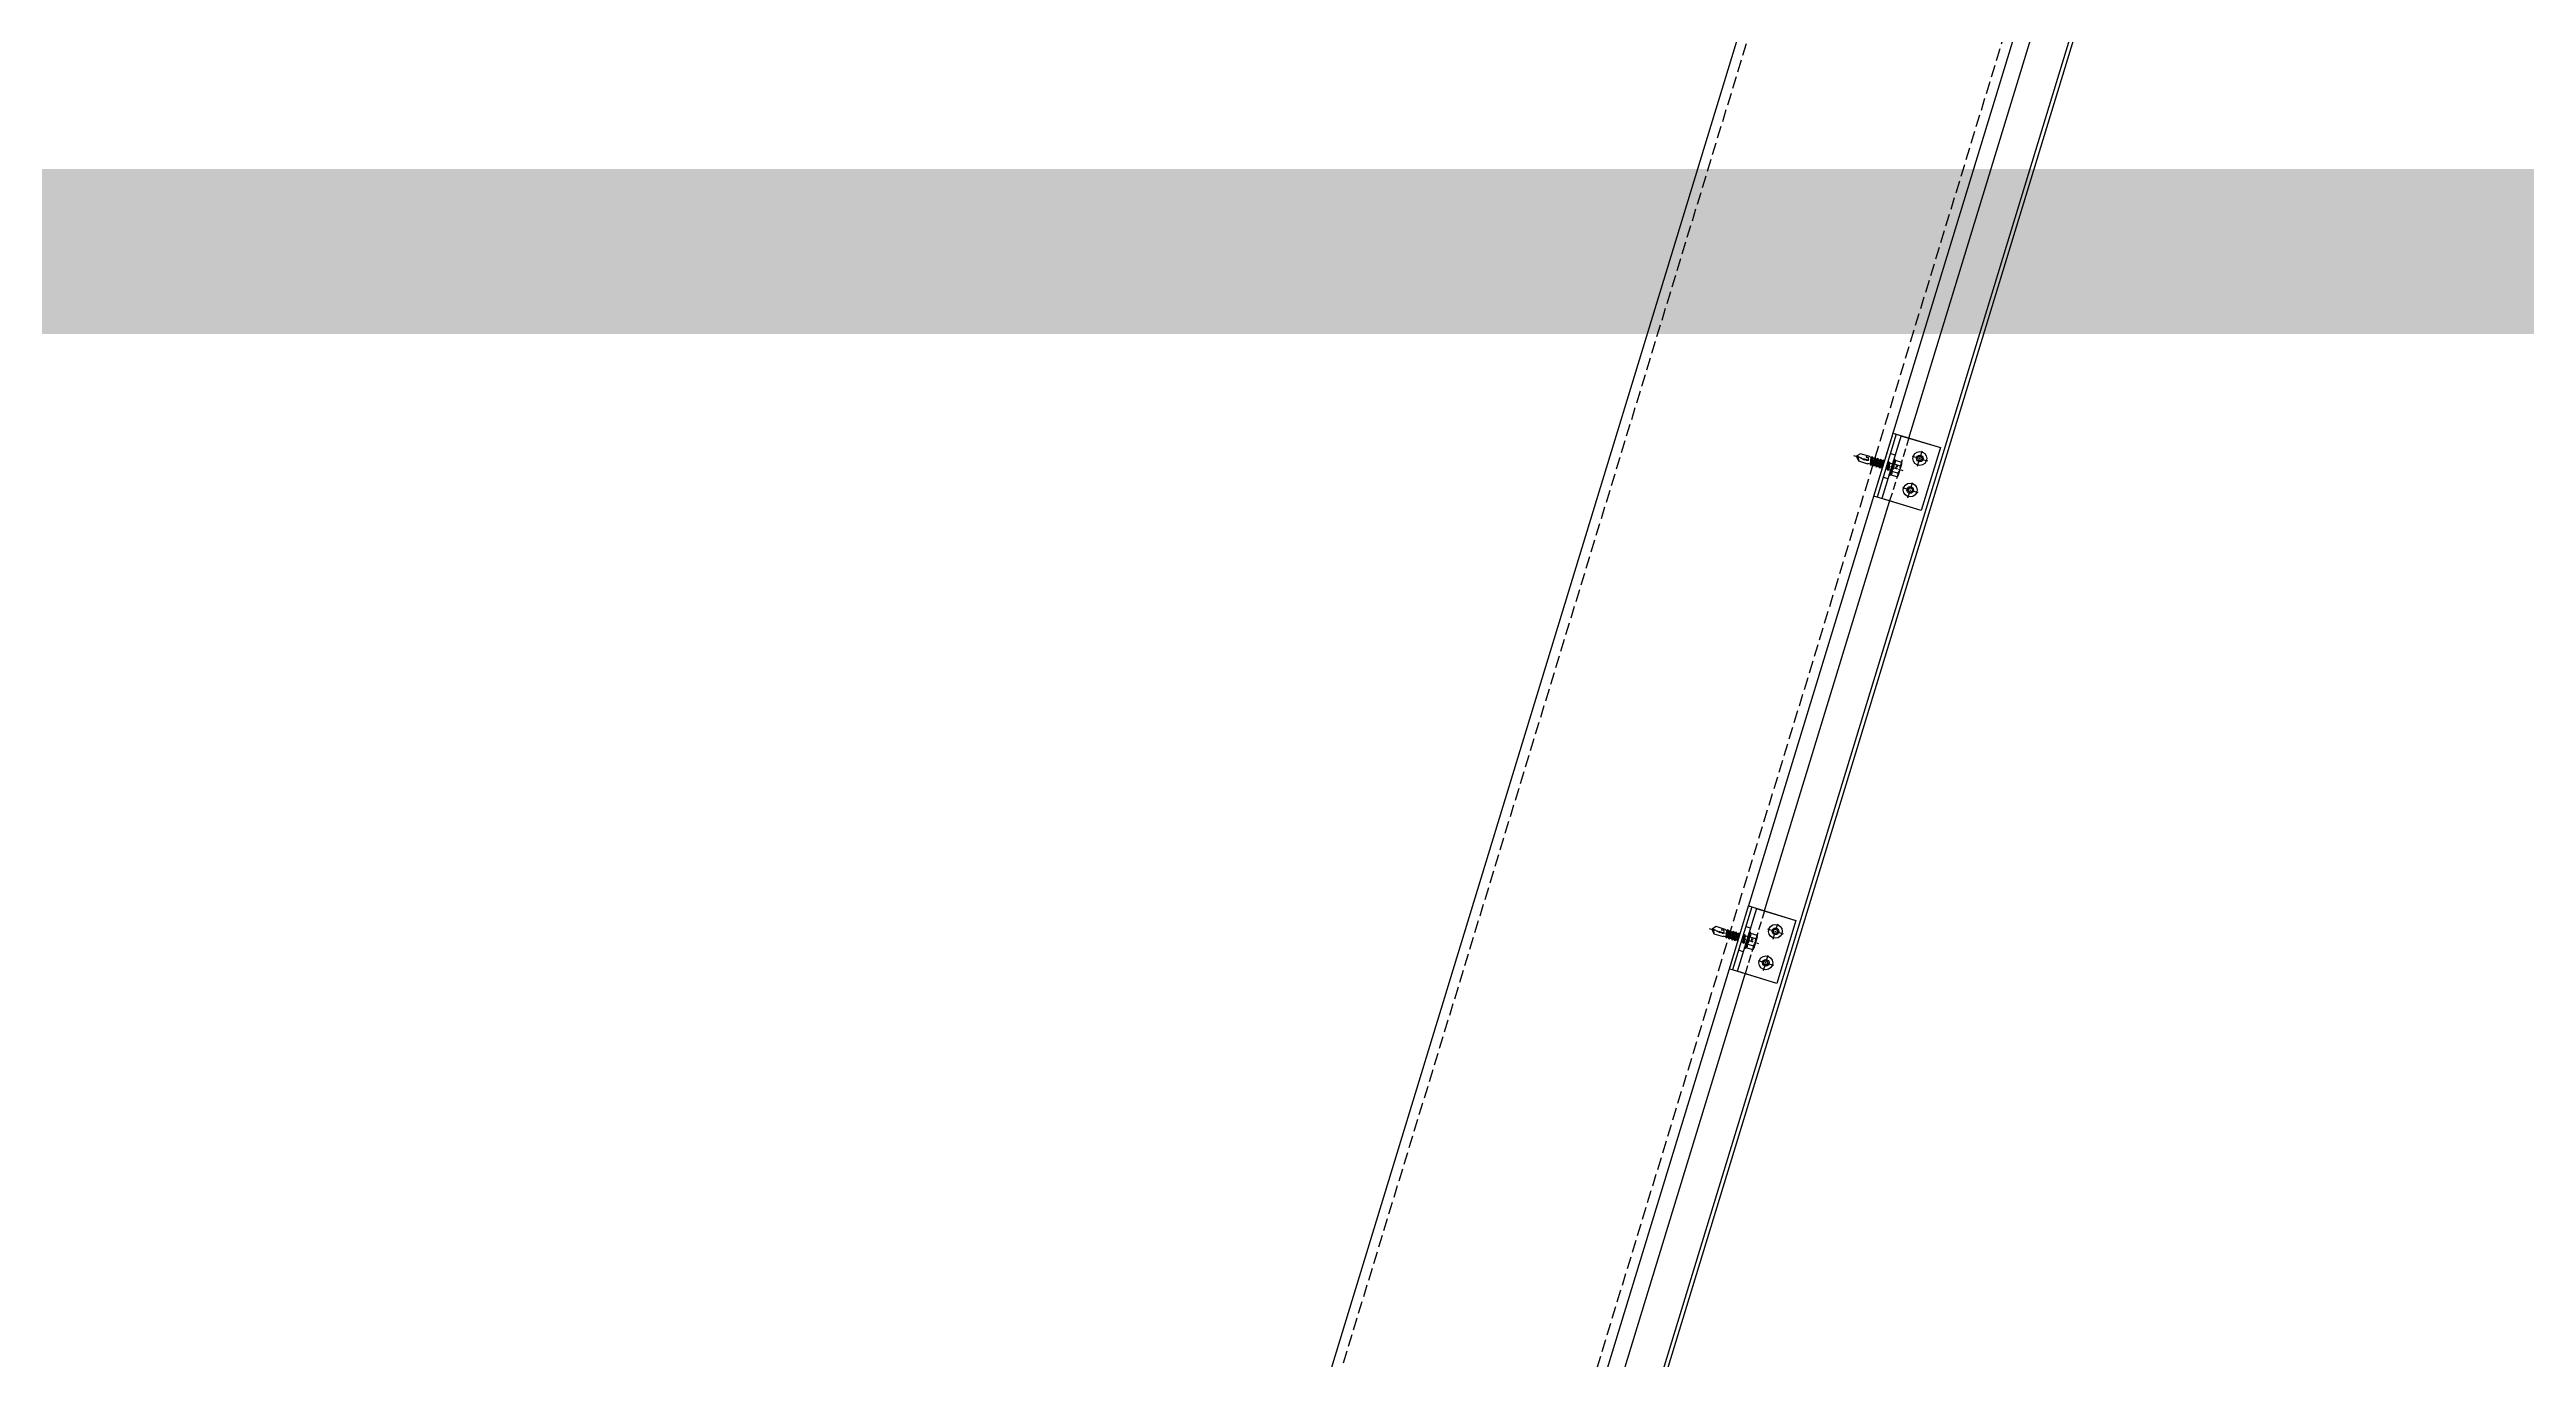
# Model space of a CAD drawing. Extents: x 220580 to 2027826, y -309201 to 71987.
# Drawn here: x 290165 to 291667, y -155559 to -154765 of the extents above; entities that cross this region are included whole.
import ezdxf
from ezdxf.enums import TextEntityAlignment as Align

# ---------------------------------------------------------------- set-up
doc = ezdxf.new("R2010")
doc.units = 0
for name, pattern in [('CENTER', [2, 1.25, -0.25, 0.25, -0.25]), ('DASH', [0.35, 0.25, -0.1]), ('ZN-CENTER', [2, 1.25, -0.25, 0.25, -0.25]), ('ZN-DASH', [0.35, 0.25, -0.1])]:
    doc.linetypes.add(name, pattern=pattern)
for name, color, linetype in [('!ZN1-填充-8', 8, 'Continuous'), ('!ZN3-铝板幕墙-3', 3, 'Continuous'), ('!ZN4-辅助材料-1', 1, 'Continuous'), ('!ZN4-配件-11', 11, 'Continuous'), ('!ZN5-钢材投影-40', 40, 'Continuous'), ('!ZN5-铝材投影-112', 112, 'Continuous'), ('!ZN6-虚线-8', 8, 'ZN-DASH'), ('3索引', 3, 'Continuous'), ('DIM', 173, 'Continuous')]:
    doc.layers.add(name, color=color, linetype=linetype)
doc.styles.add('DHTEXT-1', font='ROMANS.shx', dxfattribs={"width": 0.7, "bigfont": 'CHINESE.shx'})
doc.dimstyles.new('ZN3', dxfattribs={"dimscale": 3, "dimtxt": 2.5, "dimasz": 1.5, "dimexe": 1, "dimexo": 2, "dimgap": 0.9, "dimtad": 1, "dimdec": 0, "dimdsep": 46, "dimtxsty": 'DHTEXT-1', "dimblk": 'ARCHTICK', "dimcen": 2.5, "dimclrd": 173, "dimclre": 173, "dimclrt": 7, "dimazin": 2, "dimtfac": 1, "dimtix": 1, "dimtmove": 2, "dimatfit": 3, "dimfxl": 0, "dimarcsym": 0})

# ---------------------------------------------------------------- blocks, each defined once
blk = doc.blocks.new('*U1824')
at = {"color": 0, "linetype": 'ZN-CENTER', "ltscale": 3}
blk.add_line((24, 0), (-7.3, 0), dxfattribs=at)
at = {"ltscale": 10}
for p, q in [((-5.4, -3.5), (-5.4, 3.5)), ((-1, 4.6), (-4.9, 4.6)), ((-1, 2.3), (-4.9, 2.3)), ((-0.6, -5.1), (-0.6, 5.1)), ((-0.2, 5.5), (0, 4.8)), ((0, -4.8), (0, 4.8)), ((0, 2.1), (14.3, 2.1)), ((1.4, 2.7), (2.2, -2.7)), ((3.2, 2.7), (4, -2.7)), ((5, 2.7), (5.8, -2.7)), ((6.8, 2.7), (7.6, -2.7)), ((8.6, 2.7), (9.4, -2.7)), ((10.4, 2.7), (11.2, -2.7)), ((12.2, 2.7), (13, -2.7)), ((-1, -2.3), (-4.9, -2.3)), ((-1, -4.6), (-4.9, -4.6)), ((-0.2, -5.5), (0, -4.8)), ((14.3, -2.1), (0, -2.1))]:
    blk.add_line(p, q, dxfattribs=at)
for points in [[(1.8, -2.1), (1, 2.1), (1.4, 2.7), (1.8, 2.1), (2.6, -2.1), (2.2, -2.7)], [(3.6, -2.1), (2.8, 2.1), (3.2, 2.7), (3.6, 2.1), (4.4, -2.1), (4, -2.7)], [(5.4, -2.1), (4.6, 2.1), (5, 2.7), (5.4, 2.1), (6.2, -2.1), (5.8, -2.7)], [(7.2, -2.1), (6.4, 2.1), (6.8, 2.7), (7.2, 2.1), (8, -2.1), (7.6, -2.7)], [(9, -2.1), (8.2, 2.1), (8.6, 2.7), (9, 2.1), (9.8, -2.1), (9.4, -2.7)], [(10.8, -2.1), (10, 2.1), (10.4, 2.7), (10.8, 2.1), (11.6, -2.1), (11.2, -2.7)], [(12.6, -2.1), (11.8, 2.1), (12.2, 2.7), (12.6, 2.1), (13.4, -2.1), (13, -2.7)]]:
    blk.add_lwpolyline(points, close=True, dxfattribs=at)
for points in [[(14.3, -2.1, -0.414214), (14.4, -2.2), (14.4, -2.3), (20.2, -2.3), (22, -0.3), (22, 0.3), (20.2, 2.3), (14.4, 2.3), (14.4, 2.2, -0.414214), (14.3, 2.1)], [(16.5, -2.3), (16.4, -1.2), (15.8, -1.5, -0.530462), (15, -1.2), (14.8, 0.1, -0.651316), (15.5, 0.5), (16, 0.2), (16.8, 0.7), (22, -0.3, -0.201226), (20.2, 2.3)]]:
    blk.add_lwpolyline(points, format="xyb", dxfattribs=at)
for centre, radius, start, end in [((-3.9, 3.5), 1.58, 133.1736, 226.8264), ((0.1, 0), 5.58, 155.5673, 204.4327), ((0.1, 3.5), 1.58, 133.1736, 226.8264), ((4.1, 0), 5.58, 155.5673, 204.4327), ((7.5, -2.9), 11.3, 132.4922, 138.6064), ((-3.9, -3.5), 1.58, 133.1736, 226.8264), ((0.1, -3.5), 1.58, 133.1736, 226.8264), ((7.5, 2.9), 11.3, 221.3936, 227.5078)]:
    blk.add_arc(centre, radius, start, end, dxfattribs=at)
at = {"layer": 'Defpoints', "color": 0, "ltscale": 10, "style": 'DHTEXT-1', "width": 0.7}
blk.add_text('5.5', height=1, rotation=90, dxfattribs=at).set_placement((-2.5, -0.9), align=Align.CENTER)
blk = doc.blocks.new('*U2097')
at = {"color": 0, "linetype": 'CENTER', "ltscale": 3}
for p, q in [((4.9, 0), (-4.9, 0)), ((0, 4.9), (0, -4.9))]:
    blk.add_line(p, q, dxfattribs=at)
at = {"linetype": 'ByBlock', "ltscale": 10}
for radius in [4.2, 2, 1.23]:
    blk.add_circle((0, 0), radius, dxfattribs=at)
blk = doc.blocks.new('*U1915')
at = {"ltscale": 0.125}
blk.add_wipeout([(-20, -30), (20, -30), (20, -5), (-20, -5)], dxfattribs=at).dxf.layer = '!ZN6-虚线-8'
at = {"layer": '!ZN1-填充-8'}
h = blk.add_hatch(dxfattribs=at)
h.set_pattern_fill('NET3', color=256, scale=0.75, angle=180, style=0)
h.set_pattern_definition([(180, (-1731.706, 294.7402), (-3e-16, -2.38125), []), (240, (-1731.706, 294.7402), (2.062223, -1.190625), []), (300, (-1731.706, 294.7402), (2.062223, 1.190625), [])])
h.paths.add_polyline_path([(20, 0), (-20, 0), (-20, -2), (20, -2)])
at = {"layer": '!ZN5-铝材投影-112'}
blk.add_lwpolyline([(20, -2), (-20, -2), (-20, -30), (20, -30)], close=True, dxfattribs=at)
at = {"layer": '!ZN6-虚线-8', "color": 8, "linetype": 'ZN-DASH', "ltscale": 20}
blk.add_line((-20, -10), (20, -10), dxfattribs=at)
at = {"layer": '!ZN6-虚线-8', "linetype": 'ZN-DASH', "ltscale": 10}
for p, q in [((-7.5, -5), (-7.5, -2)), ((7.5, -5), (7.5, -2))]:
    blk.add_line(p, q, dxfattribs=at)
at = {"layer": '!ZN4-配件-11', "color": 1, "xscale": -1, "rotation": 270}
for name, p in [('*U1824', (0, -5)), ('*U2097', (-10, -20)), ('*U2097', (10, -20))]:
    blk.add_blockref(name, p, dxfattribs=at)
at = {"ltscale": 0.25}
blk.add_wipeout([(20, 0), (20, -2), (-20, -2), (-20, 0)], dxfattribs=at).dxf.layer = '!ZN4-辅助材料-1'
at = {"layer": '!ZN4-辅助材料-1'}
blk.add_lwpolyline([(20, 0), (-20, 0), (-20, -2), (20, -2)], close=True, dxfattribs=at)
at = {"layer": '!ZN5-铝材投影-112', "ltscale": 0.25}
blk.add_line((-20, -5), (20, -5), dxfattribs=at)
blk = doc.blocks.new('20250825140909')
at = {"layer": '!ZN3-铝板幕墙-3'}
for points in [[(-2243.1, 4975), (-2118.5, 4975), (770.5, 14439)], [(-2096, 4971.6), (794, 14439)], [(-2093.5, 4971.3), (796.6, 14439)]]:
    blk.add_lwpolyline(points, dxfattribs=at)
at = {"layer": '!ZN5-钢材投影-40'}
for p, q in [((-1534.8, 6921.3), (767.5, 14463.3)), ((-1687.9, 6968), (597.6, 14454.8))]:
    blk.add_line(p, q, dxfattribs=at)
at = {"layer": '!ZN6-虚线-8', "ltscale": 30}
for p, q in [((-1540.6, 6923), (761.1, 14463)), ((-1682.1, 6966.3), (604, 14455.2))]:
    blk.add_line(p, q, dxfattribs=at)
at = {"xscale": -1, "rotation": 73.02450059439599}
for p in [(-514.7, 10262.9), (-602.3, 9976)]:
    blk.add_blockref('*U1915', p, dxfattribs=at)
blk = doc.blocks.new('_ArchTick')
at = {"color": 0, "linetype": 'ByBlock', "const_width": 0.4}
blk.add_lwpolyline([(-0.5, -0.5), (0.5, 0.5)], dxfattribs=at)
blk = doc.blocks.new('*D545')
at = {"layer": 'Defpoints', "color": 0, "ltscale": 30, "transparency": 16777216}
for p in [(291538.5, -154279.4), (290470.1, -157779.4), (291258.2, -158019.9)]:
    blk.add_point(p, dxfattribs=at)
at = {"layer": 'DIM', "color": 173, "linetype": 'ByBlock', "lineweight": -2, "ltscale": 30, "transparency": 16777216}
for p, q in [((291921.1, -154396.1), (292518, -154578.3)), ((292326.7, -154519.9), (291258.2, -158019.9)), ((290852.7, -157896.1), (291449.5, -158078.3))]:
    blk.add_line(p, q, dxfattribs=at)
at = {"layer": 'DIM', "color": 173, "lineweight": -2, "ltscale": 30, "transparency": 16777216, "xscale": 300, "yscale": 300, "zscale": 300}
for p, rotation in [((292326.7, -154519.9), 73.02450059439671), ((291258.2, -158019.9), 253.0245005943967)]:
    blk.add_blockref('_ArchTick', p, dxfattribs=dict(at, rotation=rotation))
at = {"layer": 'DIM', "color": 7, "ltscale": 30, "transparency": 16777216, "insert": (291381.2, -156144.4), "char_height": 500, "attachment_point": 5, "rotation": 73.0245, "style": 'DHTEXT-1'}
blk.add_mtext('3659', dxfattribs=at)

msp = doc.modelspace()

# ---------------------------------------------------------------- linework, layer by layer
at = {"layer": '3索引', "linetype": 'DASH', "ltscale": 1000, "const_width": 100}
msp.add_lwpolyline([(289680.6, -152274.8), (292363.7, -152274.8, -0.414214), (292563.7, -152474.8), (292563.7, -154687.2, -0.414214), (292363.7, -154887.2), (289680.6, -154887.2, -0.414214), (289480.6, -154687.2), (289480.6, -152474.8, -0.414214)], format="xyb", close=True, dxfattribs=at)

# ---------------------------------------------------------------- next in the draw order: block references
at = {"ltscale": 1000}
msp.add_blockref('20250825140909', (291791.7, -165279.4), dxfattribs=at)

# ---------------------------------------------------------------- next in the draw order: dimensions: what is measured, and where the dimension line sits
at = {"layer": 'DIM', "ltscale": 30}
dim = msp.add_aligned_dim(p1=(291538.5, -154279.4), p2=(290470.1, -157779.4), distance=824, dimstyle='ZN3', override={"dimscale": 200}, dxfattribs=at)
dim.commit()
dim.dimension.update_dxf_attribs({"geometry": '*D545', "text_midpoint": (291381.2, -156144.4)})

doc.saveas('drawing.dxf')
